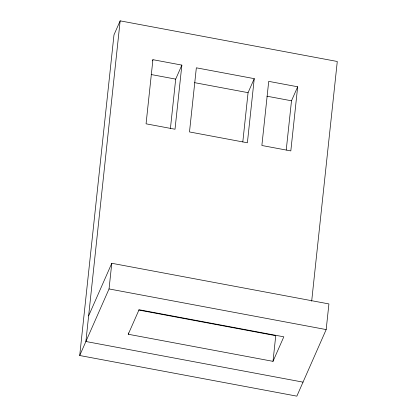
<?xml version="1.0" encoding="UTF-8"?>
<svg xmlns="http://www.w3.org/2000/svg" width="417" height="417" viewBox="0 0 417 417"><rect width="100%" height="100%" fill="white"/><g stroke="black" fill="none" stroke-linecap="round" stroke-linejoin="round"><path stroke-width="0.63" d="M88.628 315.846L111.787 263.283L328.919 303.925L326.177 329.576L296.847 396.15L79.715 355.513L113.982 34.866L120.153 20.85L337.285 61.487L311.676 301.163M120.153 20.85L85.886 341.497L303.018 382.134M79.715 355.513L109.045 288.939L111.787 263.283M152.919 59.688L146.065 123.818L175.015 129.234L181.869 65.104L152.919 59.688L152.403 60.856M128.254 334.252L139.059 309.727L283.815 336.816L273.005 361.346L128.254 334.252L128.389 332.969M170.433 128.353L175.693 79.121L181.869 65.104M242.809 141.9L248.068 92.668L254.245 78.651L196.344 67.815L189.49 131.944L247.39 142.781L254.245 78.651M286.234 150.026L291.499 100.794L297.67 86.778L268.72 81.362L261.866 145.491L290.821 150.907L297.67 86.778M273.005 361.346L275.746 335.695L138.647 310.034M151.147 74.528L175.693 79.121M194.624 82.665L248.068 92.668M266.953 96.202L291.499 100.794M109.045 288.939L326.177 329.576"/></g></svg>
